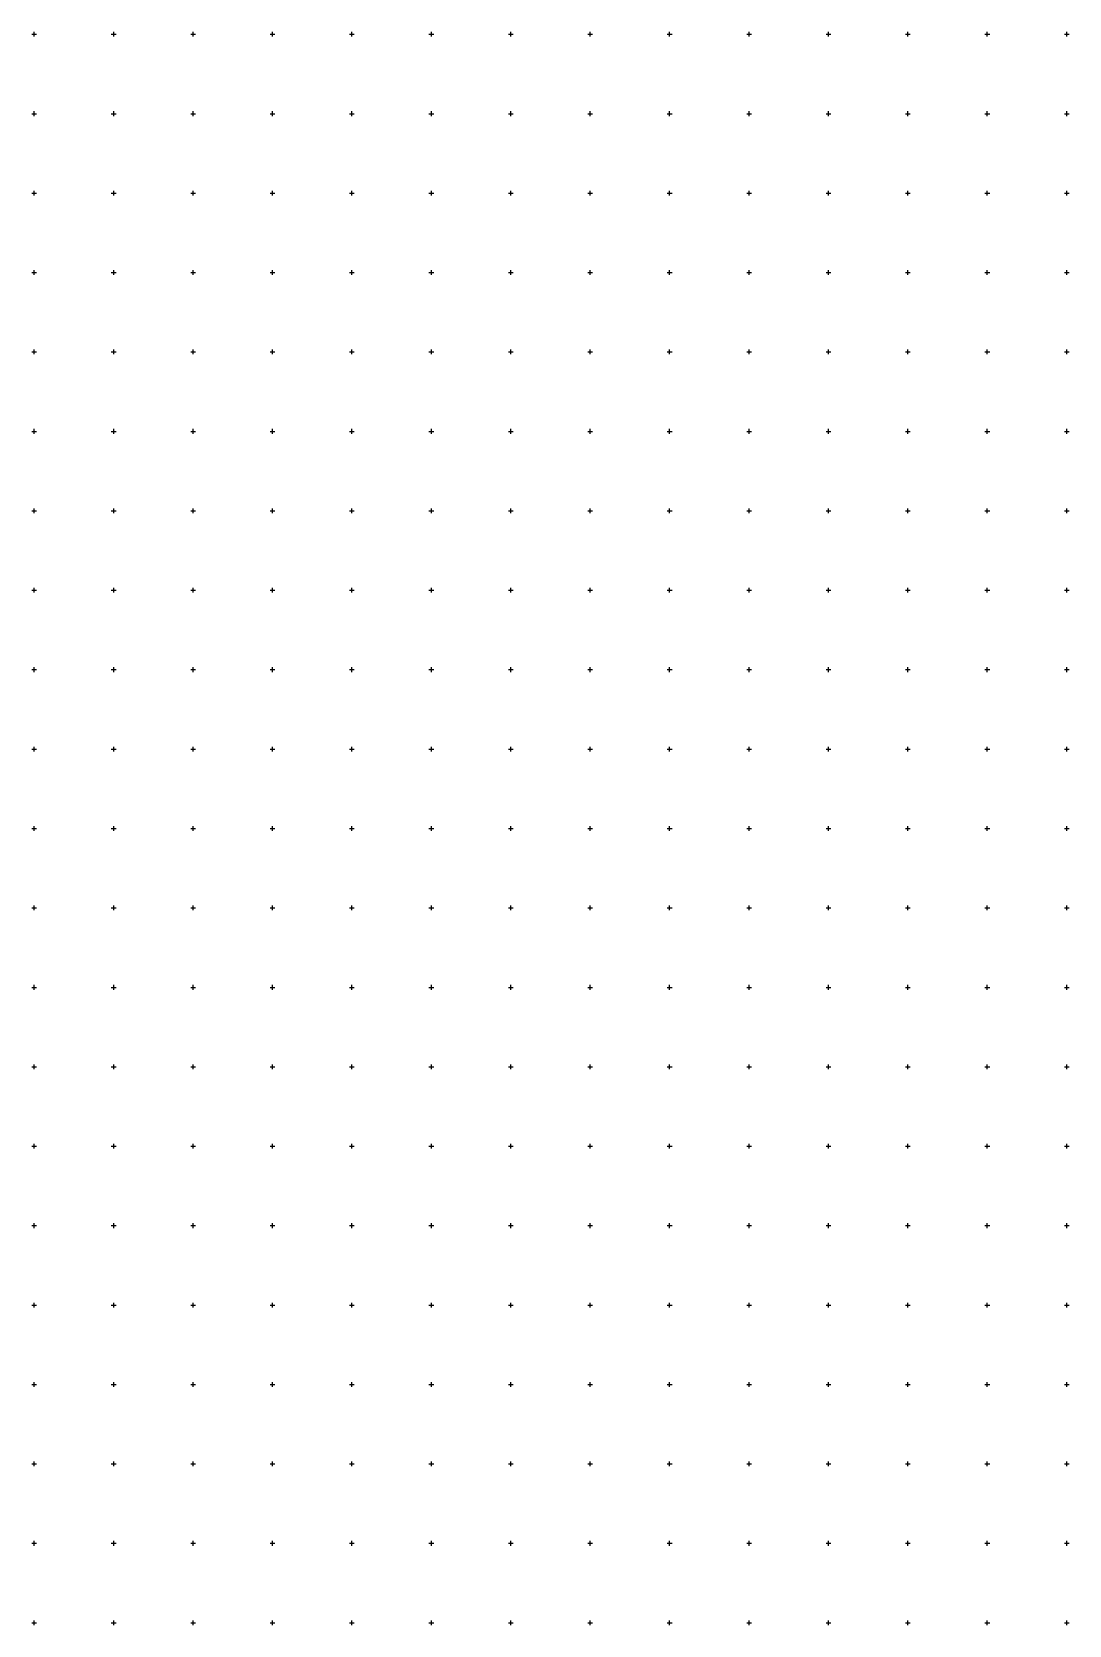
# Model space of a CAD drawing. Extents: x 542197 to 550482, y 1822129 to 1845893.
# Drawn here: x 547797 to 549103, y 1842697 to 1844703 of the extents above; entities that cross this region are included whole.
import ezdxf

# ---------------------------------------------------------------- set-up
doc = ezdxf.new("R2010")
doc.units = 0
doc.layers.add('Level 63', color=7, linetype='Continuous')

msp = doc.modelspace()

# ---------------------------------------------------------------- linework, layer by layer
at = {"layer": 'Level 63'}
for p, q in [((547797, 1844700), (547803, 1844700)), ((547800, 1844697), (547800, 1844703)), ((547897, 1844700), (547903, 1844700)), ((547900, 1844697), (547900, 1844703)), ((547997, 1844700), (548003, 1844700)), ((548000, 1844697), (548000, 1844703)), ((548097, 1844700), (548103, 1844700)), ((548100, 1844697), (548100, 1844703)), ((548197, 1844700), (548203, 1844700)), ((548200, 1844697), (548200, 1844703)), ((548297, 1844700), (548303, 1844700)), ((548300, 1844697), (548300, 1844703)), ((548397, 1844700), (548403, 1844700)), ((548400, 1844697), (548400, 1844703)), ((548497, 1844700), (548503, 1844700)), ((548500, 1844697), (548500, 1844703)), ((548597, 1844700), (548603, 1844700)), ((548600, 1844697), (548600, 1844703)), ((548697, 1844700), (548703, 1844700)), ((548700, 1844697), (548700, 1844703)), ((548797, 1844700), (548803, 1844700)), ((548800, 1844697), (548800, 1844703)), ((548897, 1844700), (548903, 1844700)), ((548900, 1844697), (548900, 1844703)), ((548997, 1844700), (549003, 1844700)), ((549000, 1844697), (549000, 1844703)), ((549097, 1844700), (549103, 1844700)), ((549100, 1844697), (549100, 1844703)), ((547797, 1844600), (547803, 1844600)), ((547800, 1844597), (547800, 1844603)), ((547897, 1844600), (547903, 1844600)), ((547900, 1844597), (547900, 1844603)), ((547997, 1844600), (548003, 1844600)), ((548000, 1844597), (548000, 1844603)), ((548097, 1844600), (548103, 1844600)), ((548100, 1844597), (548100, 1844603)), ((548197, 1844600), (548203, 1844600)), ((548200, 1844597), (548200, 1844603)), ((548297, 1844600), (548303, 1844600)), ((548300, 1844597), (548300, 1844603)), ((548397, 1844600), (548403, 1844600)), ((548400, 1844597), (548400, 1844603)), ((548497, 1844600), (548503, 1844600)), ((548500, 1844597), (548500, 1844603)), ((548597, 1844600), (548603, 1844600)), ((548600, 1844597), (548600, 1844603)), ((548697, 1844600), (548703, 1844600)), ((548700, 1844597), (548700, 1844603)), ((548797, 1844600), (548803, 1844600)), ((548800, 1844597), (548800, 1844603)), ((548897, 1844600), (548903, 1844600)), ((548900, 1844597), (548900, 1844603)), ((548997, 1844600), (549003, 1844600)), ((549000, 1844597), (549000, 1844603)), ((549097, 1844600), (549103, 1844600)), ((549100, 1844597), (549100, 1844603)), ((547797, 1844500), (547803, 1844500)), ((547800, 1844497), (547800, 1844503)), ((547897, 1844500), (547903, 1844500)), ((547900, 1844497), (547900, 1844503)), ((547997, 1844500), (548003, 1844500)), ((548000, 1844497), (548000, 1844503)), ((548097, 1844500), (548103, 1844500)), ((548100, 1844497), (548100, 1844503)), ((548197, 1844500), (548203, 1844500)), ((548200, 1844497), (548200, 1844503)), ((548297, 1844500), (548303, 1844500)), ((548300, 1844497), (548300, 1844503)), ((548397, 1844500), (548403, 1844500)), ((548400, 1844497), (548400, 1844503)), ((548497, 1844500), (548503, 1844500)), ((548500, 1844497), (548500, 1844503)), ((548597, 1844500), (548603, 1844500)), ((548600, 1844497), (548600, 1844503)), ((548697, 1844500), (548703, 1844500)), ((548700, 1844497), (548700, 1844503)), ((548797, 1844500), (548803, 1844500)), ((548800, 1844497), (548800, 1844503)), ((548897, 1844500), (548903, 1844500)), ((548900, 1844497), (548900, 1844503)), ((548997, 1844500), (549003, 1844500)), ((549000, 1844497), (549000, 1844503)), ((549097, 1844500), (549103, 1844500)), ((549100, 1844497), (549100, 1844503)), ((547797, 1844400), (547803, 1844400)), ((547800, 1844397), (547800, 1844403)), ((547897, 1844400), (547903, 1844400)), ((547900, 1844397), (547900, 1844403)), ((547997, 1844400), (548003, 1844400)), ((548000, 1844397), (548000, 1844403)), ((548097, 1844400), (548103, 1844400)), ((548100, 1844397), (548100, 1844403)), ((548197, 1844400), (548203, 1844400)), ((548200, 1844397), (548200, 1844403)), ((548297, 1844400), (548303, 1844400)), ((548300, 1844397), (548300, 1844403)), ((548397, 1844400), (548403, 1844400)), ((548400, 1844397), (548400, 1844403)), ((548497, 1844400), (548503, 1844400)), ((548500, 1844397), (548500, 1844403)), ((548597, 1844400), (548603, 1844400)), ((548600, 1844397), (548600, 1844403)), ((548697, 1844400), (548703, 1844400)), ((548700, 1844397), (548700, 1844403)), ((548797, 1844400), (548803, 1844400)), ((548800, 1844397), (548800, 1844403)), ((548897, 1844400), (548903, 1844400)), ((548900, 1844397), (548900, 1844403)), ((548997, 1844400), (549003, 1844400)), ((549000, 1844397), (549000, 1844403)), ((549097, 1844400), (549103, 1844400)), ((549100, 1844397), (549100, 1844403)), ((547797, 1844300), (547803, 1844300)), ((547800, 1844297), (547800, 1844303)), ((547897, 1844300), (547903, 1844300)), ((547900, 1844297), (547900, 1844303)), ((547997, 1844300), (548003, 1844300)), ((548000, 1844297), (548000, 1844303)), ((548097, 1844300), (548103, 1844300)), ((548100, 1844297), (548100, 1844303)), ((548197, 1844300), (548203, 1844300)), ((548200, 1844297), (548200, 1844303)), ((548297, 1844300), (548303, 1844300)), ((548300, 1844297), (548300, 1844303)), ((548397, 1844300), (548403, 1844300)), ((548400, 1844297), (548400, 1844303)), ((548497, 1844300), (548503, 1844300)), ((548500, 1844297), (548500, 1844303)), ((548597, 1844300), (548603, 1844300)), ((548600, 1844297), (548600, 1844303)), ((548697, 1844300), (548703, 1844300)), ((548700, 1844297), (548700, 1844303)), ((548797, 1844300), (548803, 1844300)), ((548800, 1844297), (548800, 1844303)), ((548897, 1844300), (548903, 1844300)), ((548900, 1844297), (548900, 1844303)), ((548997, 1844300), (549003, 1844300)), ((549000, 1844297), (549000, 1844303)), ((549097, 1844300), (549103, 1844300)), ((549100, 1844297), (549100, 1844303)), ((547797, 1844200), (547803, 1844200)), ((547800, 1844197), (547800, 1844203)), ((547897, 1844200), (547903, 1844200)), ((547900, 1844197), (547900, 1844203)), ((547997, 1844200), (548003, 1844200)), ((548000, 1844197), (548000, 1844203)), ((548097, 1844200), (548103, 1844200)), ((548100, 1844197), (548100, 1844203)), ((548197, 1844200), (548203, 1844200)), ((548200, 1844197), (548200, 1844203)), ((548297, 1844200), (548303, 1844200)), ((548300, 1844197), (548300, 1844203)), ((548397, 1844200), (548403, 1844200)), ((548400, 1844197), (548400, 1844203)), ((548497, 1844200), (548503, 1844200)), ((548500, 1844197), (548500, 1844203)), ((548597, 1844200), (548603, 1844200)), ((548600, 1844197), (548600, 1844203)), ((548697, 1844200), (548703, 1844200)), ((548700, 1844197), (548700, 1844203)), ((548797, 1844200), (548803, 1844200)), ((548800, 1844197), (548800, 1844203)), ((548897, 1844200), (548903, 1844200)), ((548900, 1844197), (548900, 1844203)), ((548997, 1844200), (549003, 1844200)), ((549000, 1844197), (549000, 1844203)), ((549097, 1844200), (549103, 1844200)), ((549100, 1844197), (549100, 1844203)), ((547797, 1844100), (547803, 1844100)), ((547800, 1844097), (547800, 1844103)), ((547897, 1844100), (547903, 1844100)), ((547900, 1844097), (547900, 1844103)), ((547997, 1844100), (548003, 1844100)), ((548000, 1844097), (548000, 1844103)), ((548097, 1844100), (548103, 1844100)), ((548100, 1844097), (548100, 1844103)), ((548197, 1844100), (548203, 1844100)), ((548200, 1844097), (548200, 1844103)), ((548297, 1844100), (548303, 1844100)), ((548300, 1844097), (548300, 1844103)), ((548397, 1844100), (548403, 1844100)), ((548400, 1844097), (548400, 1844103)), ((548497, 1844100), (548503, 1844100)), ((548500, 1844097), (548500, 1844103)), ((548597, 1844100), (548603, 1844100)), ((548600, 1844097), (548600, 1844103)), ((548697, 1844100), (548703, 1844100)), ((548700, 1844097), (548700, 1844103)), ((548797, 1844100), (548803, 1844100)), ((548800, 1844097), (548800, 1844103)), ((548897, 1844100), (548903, 1844100)), ((548900, 1844097), (548900, 1844103)), ((548997, 1844100), (549003, 1844100)), ((549000, 1844097), (549000, 1844103)), ((549097, 1844100), (549103, 1844100)), ((549100, 1844097), (549100, 1844103)), ((547797, 1844000), (547803, 1844000)), ((547800, 1843997), (547800, 1844003)), ((547897, 1844000), (547903, 1844000)), ((547900, 1843997), (547900, 1844003)), ((547997, 1844000), (548003, 1844000)), ((548000, 1843997), (548000, 1844003)), ((548097, 1844000), (548103, 1844000)), ((548100, 1843997), (548100, 1844003)), ((548197, 1844000), (548203, 1844000)), ((548200, 1843997), (548200, 1844003)), ((548297, 1844000), (548303, 1844000)), ((548300, 1843997), (548300, 1844003)), ((548397, 1844000), (548403, 1844000)), ((548400, 1843997), (548400, 1844003)), ((548497, 1844000), (548503, 1844000)), ((548500, 1843997), (548500, 1844003)), ((548597, 1844000), (548603, 1844000)), ((548600, 1843997), (548600, 1844003)), ((548697, 1844000), (548703, 1844000)), ((548700, 1843997), (548700, 1844003)), ((548797, 1844000), (548803, 1844000)), ((548800, 1843997), (548800, 1844003)), ((548897, 1844000), (548903, 1844000)), ((548900, 1843997), (548900, 1844003)), ((548997, 1844000), (549003, 1844000)), ((549000, 1843997), (549000, 1844003)), ((549097, 1844000), (549103, 1844000)), ((549100, 1843997), (549100, 1844003)), ((547797, 1843900), (547803, 1843900)), ((547800, 1843897), (547800, 1843903)), ((547897, 1843900), (547903, 1843900)), ((547900, 1843897), (547900, 1843903)), ((547997, 1843900), (548003, 1843900)), ((548000, 1843897), (548000, 1843903)), ((548097, 1843900), (548103, 1843900)), ((548100, 1843897), (548100, 1843903)), ((548197, 1843900), (548203, 1843900)), ((548200, 1843897), (548200, 1843903)), ((548297, 1843900), (548303, 1843900)), ((548300, 1843897), (548300, 1843903)), ((548397, 1843900), (548403, 1843900)), ((548400, 1843897), (548400, 1843903)), ((548497, 1843900), (548503, 1843900)), ((548500, 1843897), (548500, 1843903)), ((548597, 1843900), (548603, 1843900)), ((548600, 1843897), (548600, 1843903)), ((548697, 1843900), (548703, 1843900)), ((548700, 1843897), (548700, 1843903)), ((548797, 1843900), (548803, 1843900)), ((548800, 1843897), (548800, 1843903)), ((548897, 1843900), (548903, 1843900)), ((548900, 1843897), (548900, 1843903)), ((548997, 1843900), (549003, 1843900)), ((549000, 1843897), (549000, 1843903)), ((549097, 1843900), (549103, 1843900)), ((549100, 1843897), (549100, 1843903)), ((547797, 1843800), (547803, 1843800)), ((547800, 1843797), (547800, 1843803)), ((547897, 1843800), (547903, 1843800)), ((547900, 1843797), (547900, 1843803)), ((547997, 1843800), (548003, 1843800)), ((548000, 1843797), (548000, 1843803)), ((548097, 1843800), (548103, 1843800)), ((548100, 1843797), (548100, 1843803)), ((548197, 1843800), (548203, 1843800)), ((548200, 1843797), (548200, 1843803)), ((548297, 1843800), (548303, 1843800)), ((548300, 1843797), (548300, 1843803)), ((548397, 1843800), (548403, 1843800)), ((548400, 1843797), (548400, 1843803)), ((548497, 1843800), (548503, 1843800)), ((548500, 1843797), (548500, 1843803)), ((548597, 1843800), (548603, 1843800)), ((548600, 1843797), (548600, 1843803)), ((548697, 1843800), (548703, 1843800)), ((548700, 1843797), (548700, 1843803)), ((548797, 1843800), (548803, 1843800)), ((548800, 1843797), (548800, 1843803)), ((548897, 1843800), (548903, 1843800)), ((548900, 1843797), (548900, 1843803)), ((548997, 1843800), (549003, 1843800)), ((549000, 1843797), (549000, 1843803)), ((549097, 1843800), (549103, 1843800)), ((549100, 1843797), (549100, 1843803)), ((547797, 1843700), (547803, 1843700)), ((547800, 1843697), (547800, 1843703)), ((547897, 1843700), (547903, 1843700)), ((547900, 1843697), (547900, 1843703)), ((547997, 1843700), (548003, 1843700)), ((548000, 1843697), (548000, 1843703)), ((548097, 1843700), (548103, 1843700)), ((548100, 1843697), (548100, 1843703)), ((548197, 1843700), (548203, 1843700)), ((548200, 1843697), (548200, 1843703)), ((548297, 1843700), (548303, 1843700)), ((548300, 1843697), (548300, 1843703)), ((548397, 1843700), (548403, 1843700)), ((548400, 1843697), (548400, 1843703)), ((548497, 1843700), (548503, 1843700)), ((548500, 1843697), (548500, 1843703)), ((548597, 1843700), (548603, 1843700)), ((548600, 1843697), (548600, 1843703)), ((548697, 1843700), (548703, 1843700)), ((548700, 1843697), (548700, 1843703)), ((548797, 1843700), (548803, 1843700)), ((548800, 1843697), (548800, 1843703)), ((548897, 1843700), (548903, 1843700)), ((548900, 1843697), (548900, 1843703)), ((548997, 1843700), (549003, 1843700)), ((549000, 1843697), (549000, 1843703)), ((549097, 1843700), (549103, 1843700)), ((549100, 1843697), (549100, 1843703)), ((547797, 1843600), (547803, 1843600)), ((547800, 1843597), (547800, 1843603)), ((547897, 1843600), (547903, 1843600)), ((547900, 1843597), (547900, 1843603)), ((547997, 1843600), (548003, 1843600)), ((548000, 1843597), (548000, 1843603)), ((548097, 1843600), (548103, 1843600)), ((548100, 1843597), (548100, 1843603)), ((548197, 1843600), (548203, 1843600)), ((548200, 1843597), (548200, 1843603)), ((548297, 1843600), (548303, 1843600)), ((548300, 1843597), (548300, 1843603)), ((548397, 1843600), (548403, 1843600)), ((548400, 1843597), (548400, 1843603)), ((548497, 1843600), (548503, 1843600)), ((548500, 1843597), (548500, 1843603)), ((548597, 1843600), (548603, 1843600)), ((548600, 1843597), (548600, 1843603)), ((548697, 1843600), (548703, 1843600)), ((548700, 1843597), (548700, 1843603)), ((548797, 1843600), (548803, 1843600)), ((548800, 1843597), (548800, 1843603)), ((548897, 1843600), (548903, 1843600)), ((548900, 1843597), (548900, 1843603)), ((548997, 1843600), (549003, 1843600)), ((549000, 1843597), (549000, 1843603)), ((549097, 1843600), (549103, 1843600)), ((549100, 1843597), (549100, 1843603)), ((547797, 1843500), (547803, 1843500)), ((547800, 1843497), (547800, 1843503)), ((547897, 1843500), (547903, 1843500)), ((547900, 1843497), (547900, 1843503)), ((547997, 1843500), (548003, 1843500)), ((548000, 1843497), (548000, 1843503)), ((548097, 1843500), (548103, 1843500)), ((548100, 1843497), (548100, 1843503)), ((548197, 1843500), (548203, 1843500)), ((548200, 1843497), (548200, 1843503)), ((548297, 1843500), (548303, 1843500)), ((548300, 1843497), (548300, 1843503)), ((548397, 1843500), (548403, 1843500)), ((548400, 1843497), (548400, 1843503)), ((548497, 1843500), (548503, 1843500)), ((548500, 1843497), (548500, 1843503)), ((548597, 1843500), (548603, 1843500)), ((548600, 1843497), (548600, 1843503)), ((548697, 1843500), (548703, 1843500)), ((548700, 1843497), (548700, 1843503)), ((548797, 1843500), (548803, 1843500)), ((548800, 1843497), (548800, 1843503)), ((548897, 1843500), (548903, 1843500)), ((548900, 1843497), (548900, 1843503)), ((548997, 1843500), (549003, 1843500)), ((549000, 1843497), (549000, 1843503)), ((549097, 1843500), (549103, 1843500)), ((549100, 1843497), (549100, 1843503)), ((547797, 1843400), (547803, 1843400)), ((547800, 1843397), (547800, 1843403)), ((547897, 1843400), (547903, 1843400)), ((547900, 1843397), (547900, 1843403)), ((547997, 1843400), (548003, 1843400)), ((548000, 1843397), (548000, 1843403)), ((548097, 1843400), (548103, 1843400)), ((548100, 1843397), (548100, 1843403)), ((548197, 1843400), (548203, 1843400)), ((548200, 1843397), (548200, 1843403)), ((548297, 1843400), (548303, 1843400)), ((548300, 1843397), (548300, 1843403)), ((548397, 1843400), (548403, 1843400)), ((548400, 1843397), (548400, 1843403)), ((548497, 1843400), (548503, 1843400)), ((548500, 1843397), (548500, 1843403)), ((548597, 1843400), (548603, 1843400)), ((548600, 1843397), (548600, 1843403)), ((548697, 1843400), (548703, 1843400)), ((548700, 1843397), (548700, 1843403)), ((548797, 1843400), (548803, 1843400)), ((548800, 1843397), (548800, 1843403)), ((548897, 1843400), (548903, 1843400)), ((548900, 1843397), (548900, 1843403)), ((548997, 1843400), (549003, 1843400)), ((549000, 1843397), (549000, 1843403)), ((549097, 1843400), (549103, 1843400)), ((549100, 1843397), (549100, 1843403)), ((547797, 1843300), (547803, 1843300)), ((547800, 1843297), (547800, 1843303)), ((547897, 1843300), (547903, 1843300)), ((547900, 1843297), (547900, 1843303)), ((547997, 1843300), (548003, 1843300)), ((548000, 1843297), (548000, 1843303)), ((548097, 1843300), (548103, 1843300)), ((548100, 1843297), (548100, 1843303)), ((548197, 1843300), (548203, 1843300)), ((548200, 1843297), (548200, 1843303)), ((548297, 1843300), (548303, 1843300)), ((548300, 1843297), (548300, 1843303)), ((548397, 1843300), (548403, 1843300)), ((548400, 1843297), (548400, 1843303)), ((548497, 1843300), (548503, 1843300)), ((548500, 1843297), (548500, 1843303)), ((548597, 1843300), (548603, 1843300)), ((548600, 1843297), (548600, 1843303)), ((548697, 1843300), (548703, 1843300)), ((548700, 1843297), (548700, 1843303)), ((548797, 1843300), (548803, 1843300)), ((548800, 1843297), (548800, 1843303)), ((548897, 1843300), (548903, 1843300)), ((548900, 1843297), (548900, 1843303)), ((548997, 1843300), (549003, 1843300)), ((549000, 1843297), (549000, 1843303)), ((549097, 1843300), (549103, 1843300)), ((549100, 1843297), (549100, 1843303)), ((547797, 1843200), (547803, 1843200)), ((547800, 1843197), (547800, 1843203)), ((547897, 1843200), (547903, 1843200)), ((547900, 1843197), (547900, 1843203)), ((547997, 1843200), (548003, 1843200)), ((548000, 1843197), (548000, 1843203)), ((548097, 1843200), (548103, 1843200)), ((548100, 1843197), (548100, 1843203)), ((548197, 1843200), (548203, 1843200)), ((548200, 1843197), (548200, 1843203)), ((548297, 1843200), (548303, 1843200)), ((548300, 1843197), (548300, 1843203)), ((548397, 1843200), (548403, 1843200)), ((548400, 1843197), (548400, 1843203)), ((548497, 1843200), (548503, 1843200)), ((548500, 1843197), (548500, 1843203)), ((548597, 1843200), (548603, 1843200)), ((548600, 1843197), (548600, 1843203)), ((548697, 1843200), (548703, 1843200)), ((548700, 1843197), (548700, 1843203)), ((548797, 1843200), (548803, 1843200)), ((548800, 1843197), (548800, 1843203)), ((548897, 1843200), (548903, 1843200)), ((548900, 1843197), (548900, 1843203)), ((548997, 1843200), (549003, 1843200)), ((549000, 1843197), (549000, 1843203)), ((549097, 1843200), (549103, 1843200)), ((549100, 1843197), (549100, 1843203)), ((547797, 1843100), (547803, 1843100)), ((547800, 1843097), (547800, 1843103)), ((547897, 1843100), (547903, 1843100)), ((547900, 1843097), (547900, 1843103)), ((547997, 1843100), (548003, 1843100)), ((548000, 1843097), (548000, 1843103)), ((548097, 1843100), (548103, 1843100)), ((548100, 1843097), (548100, 1843103)), ((548197, 1843100), (548203, 1843100)), ((548200, 1843097), (548200, 1843103)), ((548297, 1843100), (548303, 1843100)), ((548300, 1843097), (548300, 1843103)), ((548397, 1843100), (548403, 1843100)), ((548400, 1843097), (548400, 1843103)), ((548497, 1843100), (548503, 1843100)), ((548500, 1843097), (548500, 1843103)), ((548597, 1843100), (548603, 1843100)), ((548600, 1843097), (548600, 1843103)), ((548697, 1843100), (548703, 1843100)), ((548700, 1843097), (548700, 1843103)), ((548797, 1843100), (548803, 1843100)), ((548800, 1843097), (548800, 1843103)), ((548897, 1843100), (548903, 1843100)), ((548900, 1843097), (548900, 1843103)), ((548997, 1843100), (549003, 1843100)), ((549000, 1843097), (549000, 1843103)), ((549097, 1843100), (549103, 1843100)), ((549100, 1843097), (549100, 1843103)), ((547797, 1843000), (547803, 1843000)), ((547800, 1842997), (547800, 1843003)), ((547897, 1843000), (547903, 1843000)), ((547900, 1842997), (547900, 1843003)), ((547997, 1843000), (548003, 1843000)), ((548000, 1842997), (548000, 1843003)), ((548097, 1843000), (548103, 1843000)), ((548100, 1842997), (548100, 1843003)), ((548197, 1843000), (548203, 1843000)), ((548200, 1842997), (548200, 1843003)), ((548297, 1843000), (548303, 1843000)), ((548300, 1842997), (548300, 1843003)), ((548397, 1843000), (548403, 1843000)), ((548400, 1842997), (548400, 1843003)), ((548497, 1843000), (548503, 1843000)), ((548500, 1842997), (548500, 1843003)), ((548597, 1843000), (548603, 1843000)), ((548600, 1842997), (548600, 1843003)), ((548697, 1843000), (548703, 1843000)), ((548700, 1842997), (548700, 1843003)), ((548797, 1843000), (548803, 1843000)), ((548800, 1842997), (548800, 1843003)), ((548897, 1843000), (548903, 1843000)), ((548900, 1842997), (548900, 1843003)), ((548997, 1843000), (549003, 1843000)), ((549000, 1842997), (549000, 1843003)), ((549097, 1843000), (549103, 1843000)), ((549100, 1842997), (549100, 1843003)), ((547797, 1842900), (547803, 1842900)), ((547800, 1842897), (547800, 1842903)), ((547897, 1842900), (547903, 1842900)), ((547900, 1842897), (547900, 1842903)), ((547997, 1842900), (548003, 1842900)), ((548000, 1842897), (548000, 1842903)), ((548097, 1842900), (548103, 1842900)), ((548100, 1842897), (548100, 1842903)), ((548197, 1842900), (548203, 1842900)), ((548200, 1842897), (548200, 1842903)), ((548297, 1842900), (548303, 1842900)), ((548300, 1842897), (548300, 1842903)), ((548397, 1842900), (548403, 1842900)), ((548400, 1842897), (548400, 1842903)), ((548497, 1842900), (548503, 1842900)), ((548500, 1842897), (548500, 1842903)), ((548597, 1842900), (548603, 1842900)), ((548600, 1842897), (548600, 1842903)), ((548697, 1842900), (548703, 1842900)), ((548700, 1842897), (548700, 1842903)), ((548797, 1842900), (548803, 1842900)), ((548800, 1842897), (548800, 1842903)), ((548897, 1842900), (548903, 1842900)), ((548900, 1842897), (548900, 1842903)), ((548997, 1842900), (549003, 1842900)), ((549000, 1842897), (549000, 1842903)), ((549097, 1842900), (549103, 1842900)), ((549100, 1842897), (549100, 1842903)), ((547797, 1842800), (547803, 1842800)), ((547800, 1842797), (547800, 1842803)), ((547897, 1842800), (547903, 1842800)), ((547900, 1842797), (547900, 1842803)), ((547997, 1842800), (548003, 1842800)), ((548000, 1842797), (548000, 1842803)), ((548097, 1842800), (548103, 1842800)), ((548100, 1842797), (548100, 1842803)), ((548197, 1842800), (548203, 1842800)), ((548200, 1842797), (548200, 1842803)), ((548297, 1842800), (548303, 1842800)), ((548300, 1842797), (548300, 1842803)), ((548397, 1842800), (548403, 1842800)), ((548400, 1842797), (548400, 1842803)), ((548497, 1842800), (548503, 1842800)), ((548500, 1842797), (548500, 1842803)), ((548597, 1842800), (548603, 1842800)), ((548600, 1842797), (548600, 1842803)), ((548697, 1842800), (548703, 1842800)), ((548700, 1842797), (548700, 1842803)), ((548797, 1842800), (548803, 1842800)), ((548800, 1842797), (548800, 1842803)), ((548897, 1842800), (548903, 1842800)), ((548900, 1842797), (548900, 1842803)), ((548997, 1842800), (549003, 1842800)), ((549000, 1842797), (549000, 1842803)), ((549097, 1842800), (549103, 1842800)), ((549100, 1842797), (549100, 1842803)), ((547797, 1842700), (547803, 1842700)), ((547800, 1842697), (547800, 1842703)), ((547897, 1842700), (547903, 1842700)), ((547900, 1842697), (547900, 1842703)), ((547997, 1842700), (548003, 1842700)), ((548000, 1842697), (548000, 1842703)), ((548097, 1842700), (548103, 1842700)), ((548100, 1842697), (548100, 1842703)), ((548197, 1842700), (548203, 1842700)), ((548200, 1842697), (548200, 1842703)), ((548297, 1842700), (548303, 1842700)), ((548300, 1842697), (548300, 1842703)), ((548397, 1842700), (548403, 1842700)), ((548400, 1842697), (548400, 1842703)), ((548497, 1842700), (548503, 1842700)), ((548500, 1842697), (548500, 1842703)), ((548597, 1842700), (548603, 1842700)), ((548600, 1842697), (548600, 1842703)), ((548697, 1842700), (548703, 1842700)), ((548700, 1842697), (548700, 1842703)), ((548797, 1842700), (548803, 1842700)), ((548800, 1842697), (548800, 1842703)), ((548897, 1842700), (548903, 1842700)), ((548900, 1842697), (548900, 1842703)), ((548997, 1842700), (549003, 1842700)), ((549000, 1842697), (549000, 1842703)), ((549097, 1842700), (549103, 1842700)), ((549100, 1842697), (549100, 1842703))]:
    msp.add_line(p, q, dxfattribs=at)

doc.saveas('drawing.dxf')
